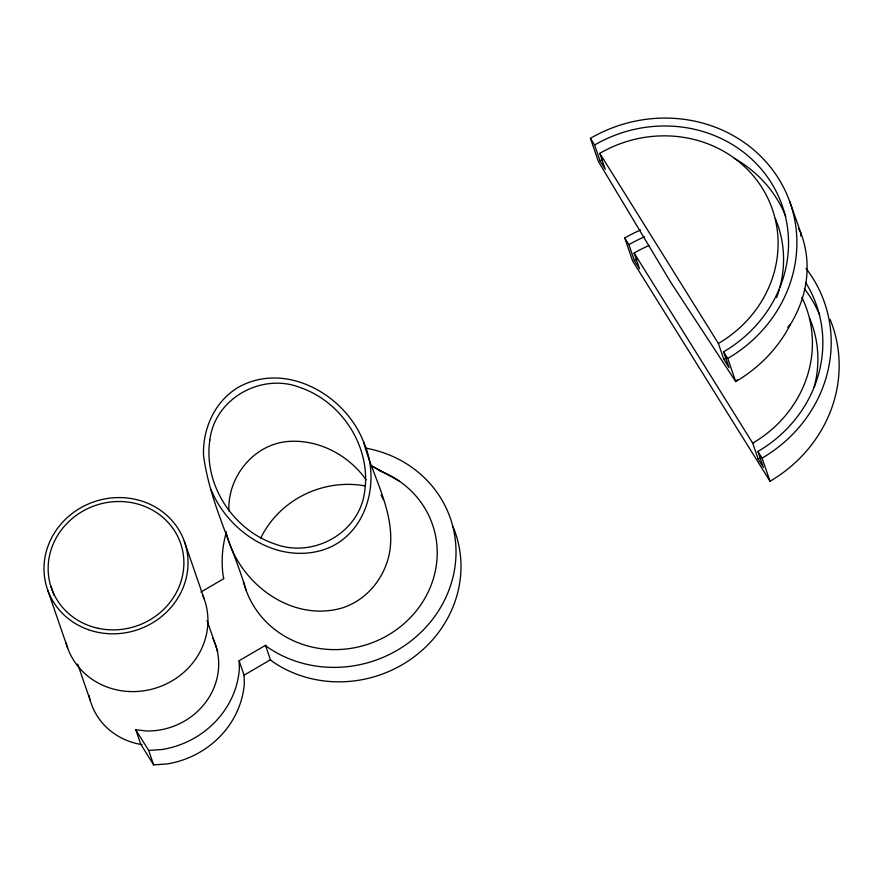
<?xml version="1.0" encoding="UTF-8"?>
<svg xmlns="http://www.w3.org/2000/svg" width="883" height="883" viewBox="0 0 883 883"><rect width="100%" height="100%" fill="white"/><g stroke="black" fill="none" stroke-linecap="round" stroke-linejoin="round"><path stroke-width="1.32" d="M228.907 510.981C227.328 476.632 254.249 443.487 289.249 441.39C319.392 439.502 349.017 455.507 366.191 479.922M800.616 235.982L800.936 233.267L789.667 201.423M737.603 379.613L735.716 381.588L670.771 282.35L598.387 161.457L590.429 138.344A138.774 129.293 -19 0 1 778.563 178.609A138.774 129.293 -19 0 1 727.758 358.476L735.716 381.588A138.774 129.293 -19 0 0 790.517 324.26A142.748 117.616 -12.4 0 0 800.936 233.267L798.42 228.388M787.68 327.218L790.517 324.26M200.927 592.029L223.852 578.641L223.145 575.793A117.748 109.702 -19 0 1 226.214 532.659M212.693 637.912A68.333 63.664 -19 0 1 146.258 730.969L135.75 729.744L148.664 750.44L162.24 749.49A89.36 83.256 -19 0 0 239.37 668.806L239.105 660.738L265.463 645.341L267.737 647.272A117.748 109.702 -19 0 0 444.734 599.8A117.748 109.702 -19 0 0 365.661 448.123M135.75 729.744L140.728 744.181L153.642 764.888L167.218 763.927A89.36 83.256 -19 0 0 244.337 683.254L244.072 675.186L270.43 659.789L272.704 661.709A117.748 109.702 -19 0 0 414.293 656.698A117.748 109.702 -19 0 0 452.902 526.389M370.86 465.496L382.67 471.93M371.39 465.816L398.984 480.893M590.429 138.344L594.59 145.022L600.054 160.905L605.263 169.249L599.789 153.355A119.856 111.666 -19 0 1 762.272 188.123A119.856 111.666 -19 0 1 718.387 343.465L723.861 359.359L729.06 367.692L723.596 351.809A130.364 121.457 -19 0 0 771.323 182.836A130.364 121.457 -19 0 0 594.59 145.022M599.789 153.355L718.387 343.465M723.596 351.809L727.758 358.476M640.517 230.01A138.774 129.293 -19 0 0 624.745 238.013L628.906 244.679L634.369 260.562L639.579 268.907L634.104 253.013A119.856 111.666 -19 0 1 649.292 245.452M634.104 253.013L752.702 443.134L758.177 459.017L763.376 467.361L757.912 451.467A130.364 121.457 -19 0 0 805.638 282.505M757.912 451.467L762.073 458.134L770.031 481.246A138.774 129.293 -19 0 0 830.009 319.227M770.031 481.246L632.703 261.114L624.745 238.013M225.971 531.478C236.898 581.433 290.253 622.879 341.842 608.056C367.328 600.109 385.705 576.787 389.867 550.727C395.452 512.394 373.079 477.692 363.564 441.941C345.396 394.756 285.75 360.805 238.366 387.273C214.966 401.147 202.637 428.487 203.509 455.164C209.613 502.129 232.648 545.142 246.114 590.274M381.103 495.12L383.454 499.712M210.971 489.359C227.991 531.665 276.07 563.619 321.942 550.275C366.401 536.996 381.622 481.445 363.564 441.941M265.463 645.341L270.43 659.789M239.105 660.738L244.072 675.186M184.271 541.136L204.172 598.917M207.075 620.528L217.803 651.687M148.664 750.44L153.642 764.888M50.883 586.169L54.018 595.263M77.704 664.071L90.232 700.418M47.759 590.263L67.66 648.034M378.95 470.44A98.83 92.075 -19 0 1 401.544 625.76A98.83 92.075 -19 0 1 243.487 581.632M260.562 538.509A92.516 86.192 -19 0 1 365.341 485.937M202.693 595.219A72.538 67.583 -19 0 1 158.256 687.261A72.538 67.583 -19 0 1 66.059 642.979M805.991 268.355A138.774 129.293 -19 0 1 762.073 458.134M634.369 260.562A130.364 121.457 -19 0 1 636.698 259.238M804.247 288.575A130.364 121.457 -19 0 1 819.623 314.889M628.906 244.679A130.364 121.457 -19 0 1 644.524 236.821M809.645 318.288A119.856 111.666 -19 0 1 814.115 387.284M760.539 457.604A119.856 111.666 -19 0 1 758.177 459.017M801.907 297.394A119.856 111.666 -19 0 1 752.702 443.134M600.054 160.905A130.364 121.457 -19 0 1 602.383 159.58M734.336 158.399A130.364 121.457 -19 0 1 785.804 216.456M775.329 218.631A119.856 111.666 -19 0 1 779.799 287.626M779.457 288.884A119.856 111.666 -19 0 1 776.576 297.67M726.212 357.946A119.856 111.666 -19 0 1 723.861 359.359M142.086 744.612A68.333 63.664 -19 0 1 89.04 695.451M209.845 440.087C203.289 484.303 232.615 529.601 274.58 543.862C313.046 558.784 359.834 532.857 364.69 491.213C371.246 446.986 341.92 401.699 299.955 387.438C261.489 372.516 214.701 398.443 209.845 440.087M98.322 628.332A68.333 63.664 -19 0 0 181.6 546.522A68.333 63.664 -19 0 0 68.134 522.239A68.333 63.664 -19 0 0 98.322 628.332M88.322 629.667A72.538 67.583 -19 0 0 187.45 554.005A72.538 67.583 -19 0 0 72.285 513.42A72.538 67.583 -19 0 0 88.322 629.667"/></g></svg>
